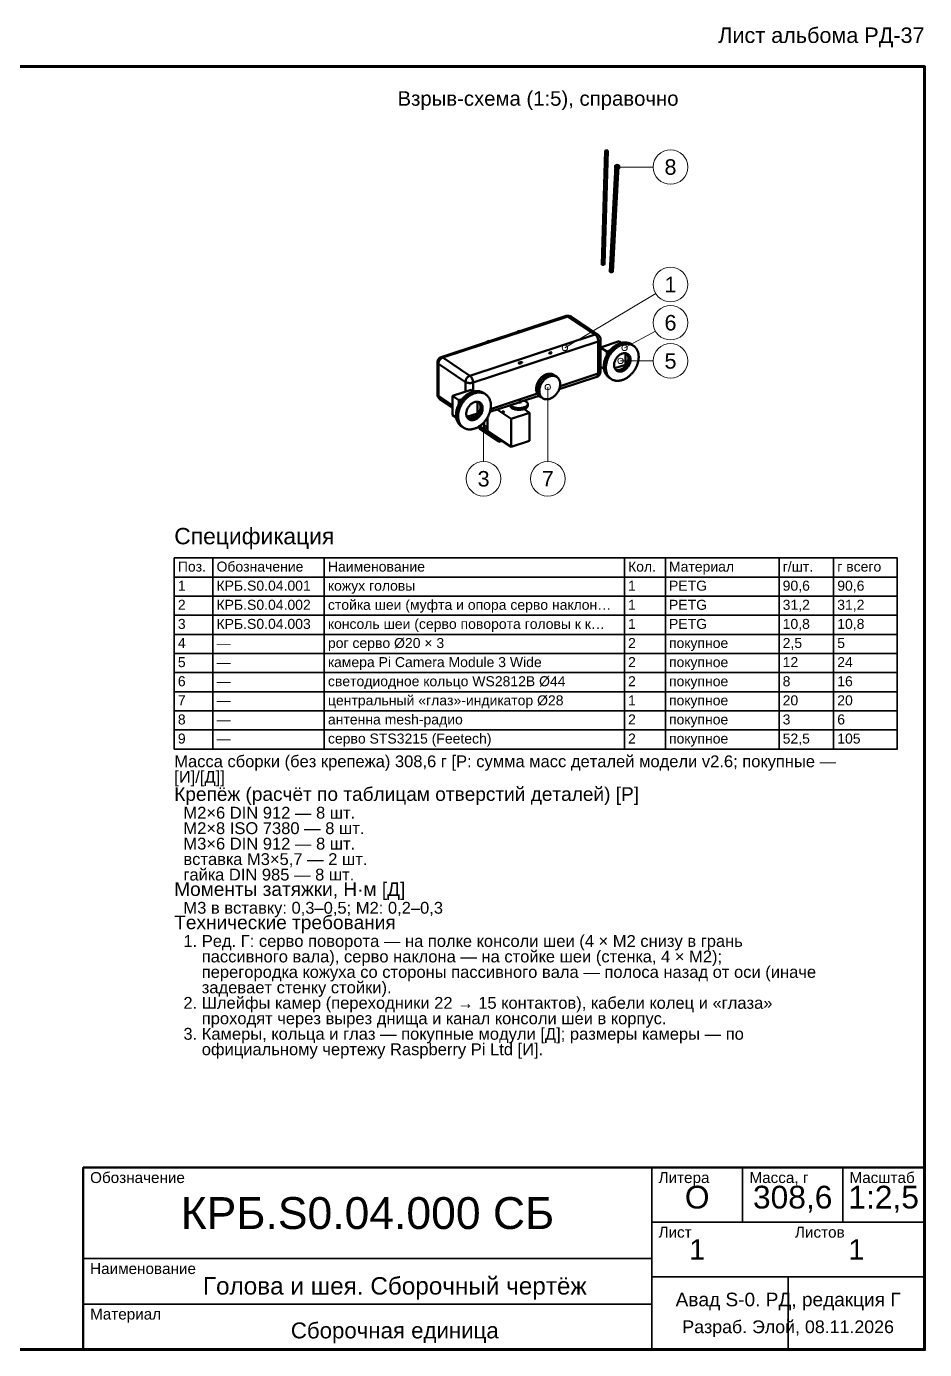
# Model space of a CAD drawing. Header units: millimetres. Extents: x 50 to 1038, y 12 to 742.
# Drawn here: x 544 to 1038, y 12 to 740 of the extents above; entities that cross this region are included whole.
import ezdxf
from ezdxf.enums import TextEntityAlignment as Align

# ---------------------------------------------------------------- set-up
doc = ezdxf.new("R2010")
doc.units = ezdxf.units.MM
doc.header["$LTSCALE"] = 2.5
for name, color, linetype, lineweight in [('КОНТУР', 7, 'Continuous', 50), ('РАЗМЕРЫ', 5, 'Continuous', 18), ('РАМКА', 7, 'Continuous', 70), ('ТАБЛИЦА', 7, 'Continuous', 35), ('ТЕКСТ', 7, 'Continuous', 25)]:
    doc.layers.add(name, color=color, linetype=linetype, lineweight=lineweight)
doc.styles.add('GOST', font='arial.ttf')

msp = doc.modelspace()

# ---------------------------------------------------------------- linework, layer by layer
at = {"layer": 'КОНТУР'}
for p, q in [((860.07, 608.62), (861.95, 671.17)), ((861.31, 608.55), (863.19, 671.1)), ((861.46, 608.86), (863.34, 671.41)), ((862.1, 671.49), (861.95, 671.17)), ((863.19, 671.1), (861.95, 671.17)), ((863.34, 671.41), (862.1, 671.49)), ((863.34, 671.41), (863.19, 671.1)), ((864.44, 604.67), (867.64, 663.06)), ((865.54, 604.39), (868.74, 662.79)), ((866.13, 604.79), (869.33, 663.18)), ((868.23, 663.46), (867.64, 663.06)), ((868.74, 662.79), (867.64, 663.06)), ((869.33, 663.18), (868.23, 663.46)), ((869.33, 663.18), (868.74, 662.79)), ((861.31, 608.55), (860.07, 608.62)), ((861.46, 608.86), (861.31, 608.55)), ((865.54, 604.39), (864.44, 604.67)), ((866.13, 604.79), (865.54, 604.39)), ((771.73, 557.84), (840.54, 580.46)), ((772.67, 557.64), (841.47, 580.26)), ((841.47, 580.26), (856.39, 570.26)), ((843.14, 580.1), (858.06, 570.1)), ((787.58, 547.64), (856.39, 570.26)), ((813.71, 571.91), (814.73, 572.24)), ((813.71, 571.91), (813.97, 571.73)), ((813.71, 571.64), (813.71, 571.91)), ((814.73, 572.24), (815, 572.06)), ((859.39, 563.23), (859.39, 567.61)), ((789.3, 543.84), (858.11, 566.46)), ((797.04, 566.43), (798.06, 566.76)), ((797.04, 566.43), (797.3, 566.25)), ((797.04, 566.16), (797.04, 566.43)), ((797.12, 566.24), (797.12, 566.19)), ((797.12, 566.24), (797.17, 566.2)), ((798.06, 566.76), (798.33, 566.58)), ((831.04, 560.29), (832.06, 560.62)), ((831.04, 560.29), (831.32, 560.1)), ((831.32, 560.1), (832.34, 560.44)), ((831.32, 559.67), (831.32, 560.1)), ((831.32, 559.67), (832.34, 560.01)), ((832.06, 560.62), (832.34, 560.44)), ((832.34, 560.01), (832.34, 560.44)), ((858.11, 548.8), (858.11, 566.46)), ((859.33, 563.21), (869.57, 566.58)), ((859.33, 552.62), (859.33, 563.21)), ((859.33, 563.21), (862.77, 560.91)), ((862.77, 560.91), (864.56, 561.49)), ((862.77, 558.84), (862.77, 560.91)), ((869.57, 566.58), (870.92, 565.67)), ((873.01, 553.68), (873.01, 560.04)), ((876.3, 564.89), (876.88, 564.5)), ((877.45, 564.12), (876.88, 564.5)), ((769.67, 537.33), (769.67, 554.99)), ((770.21, 536.52), (770.21, 554.18)), ((770.21, 554.18), (785.12, 544.18)), ((772.67, 557.64), (787.58, 547.64)), ((814.35, 554.57), (814.47, 554.61)), ((814.37, 554.81), (815.39, 555.14)), ((814.37, 554.81), (814.65, 554.62)), ((814.44, 554.36), (814.56, 554.4)), ((814.47, 554.61), (814.56, 554.54)), ((814.56, 554.54), (814.56, 554.4)), ((814.65, 554.62), (815.67, 554.96)), ((814.65, 554.19), (814.65, 554.62)), ((814.65, 554.19), (815.67, 554.53)), ((815.39, 555.14), (815.67, 554.96)), ((815.63, 554.99), (816.23, 555.18)), ((815.67, 554.77), (816.32, 554.98)), ((815.67, 554.53), (815.67, 554.96)), ((859.33, 552.62), (861.28, 551.31)), ((859.39, 549.95), (859.39, 552.58)), ((867.16, 551.75), (873.01, 553.68)), ((833.62, 548.09), (834.48, 547.52)), ((835.34, 546.94), (834.48, 547.52)), ((836.67, 540.31), (857.32, 547.1)), ((837.09, 541.89), (858.11, 548.8)), ((864.05, 546.61), (864.63, 546.23)), ((865.2, 545.85), (864.63, 546.23)), ((778.07, 536.5), (788.31, 539.87)), ((785.12, 538.82), (785.12, 544.18)), ((788.31, 539.87), (789.66, 538.96)), ((789.3, 539.2), (789.3, 543.84)), ((795.04, 538.17), (795.62, 537.79)), ((770.21, 536.52), (778.07, 531.25)), ((770.99, 534.84), (778.07, 530.1)), ((778.07, 525.91), (778.07, 536.5)), ((778.07, 536.5), (781.51, 534.19)), ((781.51, 534.19), (783.3, 534.78)), ((781.51, 532.13), (781.51, 534.19)), ((791.75, 526.96), (791.75, 533.33)), ((796.19, 537.41), (795.62, 537.79)), ((798.55, 527.78), (814.38, 532.99)), ((798.91, 529.34), (824.62, 537.79)), ((809.73, 531.19), (809.73, 531.46)), ((814.35, 533.02), (814.47, 533.06)), ((814.37, 533), (814.65, 532.81)), ((814.44, 533.1), (814.56, 533.14)), ((814.47, 533.06), (814.56, 533)), ((814.56, 533.14), (814.56, 533)), ((814.65, 533.24), (815.67, 533.58)), ((814.65, 532.81), (814.65, 533.24)), ((814.65, 532.81), (815.67, 533.15)), ((815.67, 533.41), (825.56, 536.66)), ((815.67, 533.51), (816.32, 533.72)), ((815.67, 533.46), (816.23, 533.64)), ((815.67, 533.15), (815.67, 533.58)), ((816.18, 533.67), (816.23, 533.64)), ((819.33, 531.19), (819.33, 532.08)), ((825.82, 536.47), (826.68, 535.89)), ((827.55, 535.31), (826.68, 535.89)), ((778.07, 525.91), (780.02, 524.6)), ((785.9, 525.04), (791.75, 526.96)), ((788.52, 524.48), (790.78, 525.23)), ((791.75, 526.99), (792.47, 527.22)), ((797.24, 517.21), (797.24, 524.76)), ((810.21, 523.97), (802.56, 529.1)), ((810.21, 523.97), (820.34, 527.29)), ((810.21, 508.51), (810.21, 523.97)), ((820.34, 527.29), (817.28, 529.35)), ((820.34, 511.84), (820.34, 527.29)), ((782.79, 519.9), (783.37, 519.52)), ((783.94, 519.13), (783.37, 519.52)), ((792.86, 519.49), (793.35, 519.65)), ((792.86, 518.39), (792.86, 519.49)), ((792.86, 519.49), (803.49, 512.36)), ((792.86, 518.39), (803.49, 511.26)), ((793.35, 519.65), (793.35, 520.3)), ((793.35, 519.65), (795.34, 518.31)), ((795.34, 518.31), (795.34, 522.13)), ((795.34, 518.31), (797.24, 518.94)), ((810.21, 508.51), (797.24, 517.21)), ((803.49, 512.36), (804.15, 512.58)), ((803.49, 511.26), (803.49, 512.36)), ((803.49, 511.26), (805.26, 511.84)), ((810.21, 508.51), (820.34, 511.84))]:
    msp.add_line(p, q, dxfattribs=at)
for points in [[(840.54, 580.46), (840.66, 580.49), (840.78, 580.5), (840.9, 580.49), (841.03, 580.47), (841.14, 580.43), (841.26, 580.38), (841.37, 580.33), (841.47, 580.26)], [(843.14, 580.1), (842.96, 580.21), (842.76, 580.29), (842.55, 580.35), (842.33, 580.37), (842.11, 580.38), (841.9, 580.36), (841.68, 580.32), (841.47, 580.26)], [(858.06, 570.1), (857.87, 570.21), (857.67, 570.29), (857.46, 570.35), (857.24, 570.38), (857.03, 570.38), (856.81, 570.36), (856.6, 570.32), (856.39, 570.26)], [(858.11, 566.46), (858.09, 566.89), (858.03, 567.32), (857.93, 567.74), (857.81, 568.15), (857.66, 568.55), (857.47, 568.94), (857.26, 569.31), (857.01, 569.67), (856.72, 569.99), (856.39, 570.26)], [(859.39, 567.61), (859.35, 567.39), (859.25, 567.18), (859.1, 567.01), (858.92, 566.86), (858.73, 566.73), (858.53, 566.63), (858.32, 566.54), (858.11, 566.46)], [(831.04, 560.29), (831.08, 560.21), (831.12, 560.13), (831.15, 560.06), (831.19, 559.98), (831.22, 559.9), (831.25, 559.83), (831.29, 559.75), (831.32, 559.67)], [(876.3, 564.89), (875.96, 565.1), (875.61, 565.29), (875.24, 565.45), (874.87, 565.59), (874.48, 565.7), (874.09, 565.79), (873.69, 565.85), (873.29, 565.89), (872.89, 565.9), (872.49, 565.9), (872.09, 565.87), (871.69, 565.82), (871.3, 565.76), (870.91, 565.67), (870.52, 565.57), (870.13, 565.45), (869.76, 565.31), (869.38, 565.16), (869.02, 565), (868.66, 564.82), (868.3, 564.63), (867.96, 564.43), (867.62, 564.22), (867.28, 564), (866.96, 563.76), (866.64, 563.52), (866.33, 563.27), (866.02, 563), (865.73, 562.73), (865.44, 562.45), (865.16, 562.17), (864.89, 561.87), (864.62, 561.57), (864.37, 561.26), (864.12, 560.95), (863.88, 560.63), (863.65, 560.3), (863.43, 559.96), (863.21, 559.62), (863.01, 559.28), (862.81, 558.93), (862.63, 558.57), (862.45, 558.21), (862.29, 557.85), (862.13, 557.48), (861.99, 557.1), (861.85, 556.72), (861.73, 556.34), (861.62, 555.96), (861.51, 555.57), (861.43, 555.18), (861.35, 554.78), (861.29, 554.39), (861.23, 553.99), (861.2, 553.59), (861.18, 553.19), (861.17, 552.79)], [(876.88, 564.5), (876.54, 564.71), (876.18, 564.9), (875.82, 565.06), (875.44, 565.2), (875.05, 565.31), (874.66, 565.4), (874.27, 565.46), (873.87, 565.5), (873.47, 565.52), (873.07, 565.51), (872.67, 565.49), (872.27, 565.44), (871.87, 565.37), (871.48, 565.29), (871.09, 565.18), (870.71, 565.06), (870.33, 564.93), (869.96, 564.78), (869.59, 564.62), (869.23, 564.44), (868.88, 564.25), (868.53, 564.05), (868.19, 563.84), (867.86, 563.61), (867.53, 563.38), (867.21, 563.13), (866.9, 562.88), (866.6, 562.62), (866.3, 562.35), (866.01, 562.07), (865.73, 561.78), (865.46, 561.49), (865.2, 561.19), (864.94, 560.88), (864.69, 560.56), (864.45, 560.24), (864.22, 559.91), (864, 559.58), (863.79, 559.24), (863.58, 558.89), (863.39, 558.54), (863.2, 558.19), (863.03, 557.83), (862.86, 557.46), (862.71, 557.09), (862.56, 556.72), (862.43, 556.34), (862.3, 555.96), (862.19, 555.57), (862.09, 555.18), (862, 554.79), (861.92, 554.4), (861.86, 554), (861.81, 553.61), (861.77, 553.21), (861.75, 552.81), (861.74, 552.4)], [(877.45, 564.12), (877.11, 564.33), (876.76, 564.52), (876.39, 564.68), (876.01, 564.82), (875.63, 564.93), (875.24, 565.02), (874.84, 565.08), (874.44, 565.12), (874.04, 565.14), (873.64, 565.13), (873.24, 565.1), (872.84, 565.05), (872.44, 564.99), (872.05, 564.9), (871.67, 564.8), (871.28, 564.68), (870.9, 564.54), (870.53, 564.4), (870.17, 564.23), (869.81, 564.06), (869.45, 563.87), (869.1, 563.66), (868.76, 563.45), (868.43, 563.23), (868.11, 562.99), (867.79, 562.75), (867.48, 562.5), (867.17, 562.24), (866.88, 561.96), (866.59, 561.69), (866.31, 561.4), (866.03, 561.1), (865.77, 560.8), (865.51, 560.49), (865.27, 560.18), (865.03, 559.86), (864.8, 559.53), (864.57, 559.19), (864.36, 558.85), (864.16, 558.51), (863.96, 558.16), (863.78, 557.8), (863.6, 557.44), (863.43, 557.08), (863.28, 556.71), (863.13, 556.33), (863, 555.95), (862.87, 555.57), (862.76, 555.19), (862.66, 554.8), (862.57, 554.41), (862.5, 554.01), (862.43, 553.62), (862.38, 553.22), (862.35, 552.82), (862.32, 552.42), (862.32, 552.02)], [(865.2, 545.85), (865.54, 545.63), (865.9, 545.44), (866.27, 545.28), (866.65, 545.14), (867.04, 545.03), (867.44, 544.94), (867.84, 544.88), (868.24, 544.84), (868.65, 544.83), (869.05, 544.84), (869.45, 544.87), (869.86, 544.92), (870.25, 544.99), (870.65, 545.07), (871.04, 545.18), (871.43, 545.3), (871.81, 545.44), (872.18, 545.59), (872.55, 545.76), (872.91, 545.94), (873.27, 546.14), (873.62, 546.34), (873.96, 546.56), (874.29, 546.79), (874.62, 547.03), (874.94, 547.27), (875.25, 547.53), (875.56, 547.8), (875.86, 548.07), (876.14, 548.36), (876.42, 548.65), (876.7, 548.95), (876.96, 549.26), (877.22, 549.57), (877.47, 549.89), (877.7, 550.22), (877.93, 550.55), (878.15, 550.89), (878.37, 551.24), (878.57, 551.59), (878.76, 551.94), (878.95, 552.3), (879.12, 552.67), (879.28, 553.04), (879.44, 553.41), (879.58, 553.79), (879.71, 554.18), (879.83, 554.56), (879.94, 554.95), (880.03, 555.35), (880.12, 555.74), (880.19, 556.14), (880.25, 556.54), (880.29, 556.95), (880.32, 557.35), (880.33, 557.75), (880.33, 558.16), (880.32, 558.56), (880.28, 558.97), (880.23, 559.37), (880.17, 559.77), (880.08, 560.16), (879.97, 560.55), (879.85, 560.94), (879.7, 561.32), (879.53, 561.69), (879.35, 562.04), (879.14, 562.39), (878.91, 562.72), (878.65, 563.04), (878.38, 563.34), (878.09, 563.62), (877.78, 563.88), (877.45, 564.12)], [(866.82, 553.5), (866.84, 553.91), (866.88, 554.31), (866.95, 554.72), (867.05, 555.11), (867.17, 555.5), (867.32, 555.88), (867.48, 556.26), (867.67, 556.62), (867.88, 556.97), (868.1, 557.31), (868.34, 557.64), (868.6, 557.96), (868.88, 558.26), (869.17, 558.54), (869.48, 558.81), (869.81, 559.06), (870.15, 559.28), (870.5, 559.49), (870.87, 559.66), (871.25, 559.81), (871.64, 559.93), (872.04, 560.01), (872.45, 560.05), (872.85, 560.05), (873.26, 560), (873.66, 559.9), (874.03, 559.75), (874.39, 559.55)], [(867.74, 550.87), (868.13, 550.75), (868.54, 550.69), (868.95, 550.67), (869.36, 550.71), (869.76, 550.78), (870.16, 550.89), (870.55, 551.03), (870.92, 551.2), (871.28, 551.4), (871.63, 551.63), (871.96, 551.87), (872.27, 552.14), (872.57, 552.42), (872.85, 552.72), (873.12, 553.04), (873.37, 553.37), (873.6, 553.71), (873.81, 554.06), (874, 554.43), (874.17, 554.8), (874.32, 555.19), (874.44, 555.58), (874.54, 555.98), (874.62, 556.38), (874.67, 556.79), (874.68, 557.2), (874.67, 557.61), (874.62, 558.02), (874.53, 558.42), (874.41, 558.82), (874.24, 559.19), (874.03, 559.54), (873.77, 559.87)], [(769.67, 554.99), (769.68, 554.87), (769.71, 554.74), (769.77, 554.63), (769.84, 554.52), (769.92, 554.43), (770.01, 554.34), (770.1, 554.26), (770.21, 554.18)], [(772.67, 557.64), (772.29, 557.48), (771.93, 557.28), (771.61, 557.03), (771.31, 556.75), (771.04, 556.45), (770.81, 556.11), (770.6, 555.76), (770.44, 555.38), (770.31, 554.99), (770.24, 554.59), (770.21, 554.18)], [(772.67, 557.64), (772.56, 557.71), (772.45, 557.76), (772.34, 557.81), (772.22, 557.85), (772.1, 557.87), (771.97, 557.88), (771.85, 557.87), (771.73, 557.84)], [(814.35, 554.57), (814.36, 554.54), (814.37, 554.52), (814.38, 554.49), (814.39, 554.46), (814.41, 554.44), (814.42, 554.41), (814.43, 554.39), (814.44, 554.36)], [(814.37, 554.81), (814.38, 554.78), (814.4, 554.76), (814.41, 554.73), (814.42, 554.71), (814.43, 554.68), (814.45, 554.66), (814.46, 554.63), (814.47, 554.61)], [(814.56, 554.4), (814.57, 554.38), (814.58, 554.35), (814.59, 554.32), (814.61, 554.3), (814.62, 554.27), (814.63, 554.24), (814.64, 554.22), (814.65, 554.19)], [(815.85, 555.06), (815.87, 555.04), (815.88, 555.01), (815.89, 554.99), (815.91, 554.96), (815.92, 554.94), (815.93, 554.91), (815.94, 554.89), (815.95, 554.86)], [(816.23, 555.18), (816.24, 555.16), (816.25, 555.13), (816.27, 555.11), (816.28, 555.08), (816.29, 555.06), (816.3, 555.03), (816.31, 555.01), (816.32, 554.98)], [(861.17, 552.79), (861.18, 552.37), (861.2, 551.95), (861.25, 551.54), (861.31, 551.13), (861.39, 550.72), (861.49, 550.31), (861.62, 549.91), (861.76, 549.52), (861.93, 549.14), (862.12, 548.77), (862.33, 548.41), (862.56, 548.06), (862.82, 547.73), (863.1, 547.42), (863.4, 547.13), (863.71, 546.86), (864.05, 546.61)], [(868.26, 550.41), (867.91, 550.69), (867.61, 551.01), (867.36, 551.38), (867.16, 551.77), (867, 552.19), (866.9, 552.62), (866.84, 553.06), (866.82, 553.5)], [(867.99, 550.62), (868.36, 550.46), (868.76, 550.36), (869.16, 550.3), (869.57, 550.29), (869.98, 550.33), (870.38, 550.4), (870.77, 550.52), (871.15, 550.66), (871.52, 550.83), (871.88, 551.03), (872.22, 551.26), (872.55, 551.5), (872.86, 551.76), (873.15, 552.05), (873.43, 552.34), (873.7, 552.66), (873.94, 552.98), (874.17, 553.32), (874.38, 553.67), (874.57, 554.03), (874.74, 554.41), (874.88, 554.79), (875.01, 555.18), (875.11, 555.57), (875.19, 555.97), (875.24, 556.38), (875.26, 556.78), (875.25, 557.19), (875.2, 557.6), (875.12, 558), (875, 558.39), (874.83, 558.76), (874.63, 559.11), (874.38, 559.44), (874.09, 559.72)], [(874.39, 559.55), (874.71, 559.3), (874.99, 559.01), (875.23, 558.69), (875.43, 558.33), (875.59, 557.96), (875.7, 557.57), (875.78, 557.18), (875.82, 556.77), (875.83, 556.37), (875.81, 555.96), (875.76, 555.56), (875.68, 555.16), (875.58, 554.77), (875.45, 554.39), (875.3, 554.01), (875.14, 553.64), (874.95, 553.28), (874.74, 552.94), (874.51, 552.6), (874.27, 552.28), (874.01, 551.97), (873.73, 551.67), (873.44, 551.39), (873.13, 551.13), (872.81, 550.88), (872.47, 550.66), (872.12, 550.46), (871.75, 550.29), (871.38, 550.14), (870.99, 550.03), (870.59, 549.95), (870.19, 549.91), (869.78, 549.91), (869.38, 549.96), (868.99, 550.06), (868.61, 550.21), (868.26, 550.41)], [(787.58, 547.64), (787.2, 547.49), (786.85, 547.28), (786.52, 547.04), (786.22, 546.76), (785.95, 546.45), (785.72, 546.11), (785.52, 545.76), (785.35, 545.38), (785.23, 544.99), (785.15, 544.59), (785.12, 544.18)], [(787.58, 547.64), (787.91, 547.37), (788.2, 547.05), (788.45, 546.7), (788.66, 546.32), (788.85, 545.93), (789, 545.53), (789.12, 545.12), (789.22, 544.7), (789.28, 544.27), (789.3, 543.84)], [(833.62, 548.09), (833.27, 548.3), (832.91, 548.47), (832.52, 548.59), (832.13, 548.68), (831.73, 548.73), (831.32, 548.74), (830.92, 548.72), (830.52, 548.66), (830.12, 548.58), (829.74, 548.46), (829.36, 548.33), (828.98, 548.17), (828.62, 547.98), (828.27, 547.78), (827.93, 547.56), (827.61, 547.33), (827.29, 547.08), (826.98, 546.81), (826.69, 546.53), (826.41, 546.24), (826.15, 545.94), (825.89, 545.62), (825.65, 545.3), (825.43, 544.96), (825.21, 544.62), (825.02, 544.26), (824.83, 543.9), (824.67, 543.53), (824.52, 543.16), (824.38, 542.78), (824.27, 542.39), (824.17, 542), (824.09, 541.6), (824.04, 541.2), (824, 540.8), (823.99, 540.39)], [(834.48, 547.52), (834.13, 547.72), (833.77, 547.89), (833.38, 548.02), (832.99, 548.1), (832.59, 548.15), (832.18, 548.16), (831.78, 548.14), (831.38, 548.09), (830.98, 548), (830.6, 547.89), (830.22, 547.75), (829.84, 547.59), (829.48, 547.41), (829.13, 547.21), (828.79, 546.99), (828.47, 546.75), (828.15, 546.5), (827.84, 546.23), (827.55, 545.95), (827.27, 545.66), (827.01, 545.36), (826.75, 545.04), (826.51, 544.72), (826.29, 544.38), (826.07, 544.04), (825.88, 543.69), (825.69, 543.33), (825.53, 542.96), (825.38, 542.58), (825.24, 542.2), (825.13, 541.81), (825.03, 541.42), (824.95, 541.02), (824.9, 540.62), (824.86, 540.22), (824.85, 539.82)], [(835.34, 546.94), (834.99, 547.15), (834.63, 547.31), (834.24, 547.44), (833.85, 547.53), (833.45, 547.58), (833.04, 547.59), (832.64, 547.56), (832.24, 547.51), (831.84, 547.42), (831.46, 547.31), (831.08, 547.17), (830.7, 547.01), (830.34, 546.83), (829.99, 546.63), (829.65, 546.41), (829.33, 546.17), (829.01, 545.92), (828.71, 545.66), (828.41, 545.38), (828.13, 545.09), (827.87, 544.78), (827.61, 544.47), (827.37, 544.14), (827.15, 543.81), (826.93, 543.46), (826.74, 543.11), (826.55, 542.75), (826.39, 542.38), (826.24, 542.01), (826.1, 541.62), (825.99, 541.24), (825.89, 540.84), (825.81, 540.45), (825.76, 540.05), (825.72, 539.65), (825.71, 539.24)], [(827.55, 535.31), (827.89, 535.11), (828.26, 534.94), (828.65, 534.81), (829.04, 534.72), (829.45, 534.68), (829.85, 534.67), (830.26, 534.69), (830.66, 534.75), (831.06, 534.83), (831.45, 534.95), (831.83, 535.09), (832.2, 535.25), (832.56, 535.43), (832.91, 535.63), (833.25, 535.86), (833.58, 536.09), (833.9, 536.35), (834.2, 536.61), (834.49, 536.9), (834.77, 537.19), (835.04, 537.5), (835.29, 537.81), (835.53, 538.14), (835.76, 538.48), (835.97, 538.82), (836.17, 539.18), (836.35, 539.54), (836.52, 539.91), (836.66, 540.29), (836.8, 540.67), (836.91, 541.06), (837.01, 541.46), (837.08, 541.85), (837.14, 542.26), (837.17, 542.66), (837.18, 543.07), (837.16, 543.47), (837.12, 543.87), (837.05, 544.27), (836.95, 544.67), (836.82, 545.05), (836.65, 545.42), (836.46, 545.78), (836.22, 546.11), (835.96, 546.42), (835.67, 546.7), (835.34, 546.94)], [(857.32, 547.1), (857.54, 547.22), (857.72, 547.39), (857.86, 547.59), (857.96, 547.82), (858.03, 548.06), (858.07, 548.3), (858.1, 548.55), (858.11, 548.8)], [(858.11, 548.8), (858.32, 548.88), (858.53, 548.97), (858.73, 549.08), (858.92, 549.2), (859.1, 549.35), (859.25, 549.53), (859.35, 549.73), (859.39, 549.95)], [(861.74, 552.4), (861.75, 551.99), (861.78, 551.57), (861.82, 551.15), (861.88, 550.74), (861.96, 550.33), (862.07, 549.93), (862.19, 549.53), (862.33, 549.14), (862.5, 548.75), (862.69, 548.38), (862.9, 548.02), (863.13, 547.67), (863.39, 547.35), (863.67, 547.03), (863.97, 546.74), (864.29, 546.47), (864.63, 546.23)], [(862.32, 552.02), (862.32, 551.6), (862.35, 551.19), (862.39, 550.77), (862.46, 550.36), (862.54, 549.95), (862.64, 549.54), (862.76, 549.14), (862.91, 548.75), (863.07, 548.37), (863.26, 548), (863.47, 547.64), (863.71, 547.29), (863.96, 546.96), (864.24, 546.65), (864.54, 546.36), (864.86, 546.09), (865.2, 545.85)], [(795.04, 538.17), (794.7, 538.39), (794.35, 538.57), (793.98, 538.74), (793.61, 538.87), (793.22, 538.99), (792.83, 539.07), (792.43, 539.14), (792.03, 539.18), (791.63, 539.19), (791.23, 539.19), (790.83, 539.16), (790.43, 539.11), (790.04, 539.04), (789.65, 538.96), (789.26, 538.86), (788.87, 538.74), (788.5, 538.6), (788.12, 538.45), (787.76, 538.29), (787.4, 538.11), (787.04, 537.92), (786.7, 537.72), (786.36, 537.51), (786.02, 537.28), (785.7, 537.05), (785.38, 536.81), (785.07, 536.55), (784.76, 536.29), (784.47, 536.02), (784.18, 535.74), (783.9, 535.46), (783.63, 535.16), (783.36, 534.86), (783.11, 534.55), (782.86, 534.23), (782.62, 533.91), (782.39, 533.58), (782.17, 533.25), (781.95, 532.91), (781.75, 532.57), (781.55, 532.21), (781.37, 531.86), (781.19, 531.5), (781.03, 531.13), (780.87, 530.76), (780.73, 530.39), (780.59, 530.01), (780.47, 529.63), (780.36, 529.24), (780.25, 528.86), (780.17, 528.47), (780.09, 528.07), (780.03, 527.68), (779.97, 527.28), (779.94, 526.88), (779.92, 526.48), (779.91, 526.08)], [(795.62, 537.79), (795.28, 538), (794.92, 538.19), (794.56, 538.35), (794.18, 538.49), (793.79, 538.6), (793.4, 538.69), (793.01, 538.75), (792.61, 538.79), (792.21, 538.81), (791.81, 538.8), (791.41, 538.77), (791.01, 538.73), (790.61, 538.66), (790.22, 538.57), (789.83, 538.47), (789.45, 538.35), (789.07, 538.22), (788.7, 538.07), (788.33, 537.9), (787.97, 537.73), (787.62, 537.54), (787.27, 537.34), (786.93, 537.12), (786.6, 536.9), (786.27, 536.67), (785.95, 536.42), (785.64, 536.17), (785.34, 535.91), (785.04, 535.64), (784.75, 535.36), (784.47, 535.07), (784.2, 534.78), (783.94, 534.47), (783.68, 534.17), (783.43, 533.85), (783.19, 533.53), (782.96, 533.2), (782.74, 532.87), (782.53, 532.53), (782.32, 532.18), (782.13, 531.83), (781.94, 531.47), (781.77, 531.11), (781.6, 530.75), (781.45, 530.38), (781.3, 530), (781.17, 529.63), (781.04, 529.25), (780.93, 528.86), (780.83, 528.47), (780.74, 528.08), (780.66, 527.69), (780.6, 527.29), (780.55, 526.89), (780.51, 526.49), (780.49, 526.09), (780.48, 525.69)], [(796.19, 537.41), (795.85, 537.62), (795.5, 537.8), (795.13, 537.97), (794.75, 538.11), (794.37, 538.22), (793.98, 538.3), (793.58, 538.37), (793.18, 538.41), (792.78, 538.42), (792.38, 538.42), (791.98, 538.39), (791.58, 538.34), (791.18, 538.27), (790.79, 538.19), (790.41, 538.09), (790.02, 537.97), (789.64, 537.83), (789.27, 537.68), (788.91, 537.52), (788.55, 537.34), (788.19, 537.15), (787.84, 536.95), (787.5, 536.74), (787.17, 536.52), (786.85, 536.28), (786.53, 536.04), (786.22, 535.78), (785.91, 535.52), (785.62, 535.25), (785.33, 534.97), (785.05, 534.69), (784.77, 534.39), (784.51, 534.09), (784.25, 533.78), (784.01, 533.47), (783.77, 533.14), (783.54, 532.82), (783.31, 532.48), (783.1, 532.14), (782.9, 531.8), (782.7, 531.45), (782.52, 531.09), (782.34, 530.73), (782.17, 530.36), (782.02, 529.99), (781.87, 529.62), (781.74, 529.24), (781.61, 528.86), (781.5, 528.48), (781.4, 528.09), (781.31, 527.7), (781.24, 527.3), (781.17, 526.91), (781.12, 526.51), (781.09, 526.11), (781.06, 525.71), (781.06, 525.31)], [(789.3, 543.84), (788.88, 543.72), (788.46, 543.65), (788.03, 543.6), (787.6, 543.58), (787.17, 543.6), (786.74, 543.64), (786.32, 543.71), (785.9, 543.82), (785.5, 543.98), (785.12, 544.18)], [(823.99, 540.39), (824, 539.98), (824.04, 539.58), (824.11, 539.17), (824.21, 538.77), (824.34, 538.38), (824.5, 538.01), (824.7, 537.65), (824.93, 537.31), (825.2, 537), (825.5, 536.71), (825.82, 536.47)], [(824.85, 539.82), (824.86, 539.41), (824.9, 539), (824.97, 538.59), (825.07, 538.2), (825.2, 537.81), (825.36, 537.43), (825.56, 537.07), (825.79, 536.73), (826.06, 536.42), (826.36, 536.14), (826.68, 535.89)], [(825.71, 539.24), (825.72, 538.83), (825.76, 538.42), (825.83, 538.02), (825.93, 537.62), (826.06, 537.23), (826.22, 536.85), (826.42, 536.49), (826.65, 536.15), (826.92, 535.84), (827.22, 535.56), (827.55, 535.31)], [(769.67, 537.33), (769.68, 537.21), (769.71, 537.08), (769.77, 536.97), (769.84, 536.86), (769.92, 536.77), (770.01, 536.68), (770.1, 536.6), (770.21, 536.52)], [(770.99, 534.84), (770.8, 534.99), (770.64, 535.17), (770.5, 535.37), (770.39, 535.58), (770.31, 535.81), (770.25, 536.04), (770.22, 536.28), (770.21, 536.52)], [(783.94, 519.13), (784.28, 518.92), (784.64, 518.73), (785.01, 518.57), (785.39, 518.43), (785.78, 518.32), (786.18, 518.23), (786.58, 518.17), (786.98, 518.13), (787.39, 518.12), (787.79, 518.12), (788.19, 518.15), (788.6, 518.2), (789, 518.27), (789.39, 518.36), (789.78, 518.47), (790.17, 518.59), (790.55, 518.73), (790.92, 518.88), (791.29, 519.05), (791.65, 519.23), (792.01, 519.42), (792.36, 519.63), (792.7, 519.85), (793.03, 520.07), (793.36, 520.31), (793.68, 520.56), (793.99, 520.82), (794.3, 521.09), (794.6, 521.36), (794.88, 521.65), (795.16, 521.94), (795.44, 522.24), (795.7, 522.54), (795.96, 522.86), (796.21, 523.18), (796.44, 523.51), (796.67, 523.84), (796.9, 524.18), (797.11, 524.52), (797.31, 524.87), (797.5, 525.23), (797.69, 525.59), (797.86, 525.96), (798.02, 526.33), (798.18, 526.7), (798.32, 527.08), (798.45, 527.46), (798.57, 527.85), (798.68, 528.24), (798.77, 528.63), (798.86, 529.03), (798.93, 529.43), (798.99, 529.83), (799.03, 530.23), (799.06, 530.64), (799.07, 531.04), (799.07, 531.45), (799.06, 531.85), (799.02, 532.25), (798.97, 532.66), (798.91, 533.06), (798.82, 533.45), (798.71, 533.84), (798.59, 534.23), (798.44, 534.6), (798.27, 534.97), (798.09, 535.33), (797.88, 535.68), (797.65, 536.01), (797.39, 536.33), (797.12, 536.63), (796.83, 536.91), (796.52, 537.17), (796.19, 537.41)], [(785.56, 526.79), (785.58, 527.2), (785.62, 527.6), (785.69, 528), (785.79, 528.4), (785.91, 528.79), (786.06, 529.17), (786.22, 529.54), (786.41, 529.91), (786.62, 530.26), (786.84, 530.6), (787.08, 530.93), (787.34, 531.24), (787.62, 531.54), (787.91, 531.83), (788.22, 532.1), (788.55, 532.34), (788.89, 532.57), (789.24, 532.77), (789.61, 532.95), (789.99, 533.1), (790.38, 533.22), (790.78, 533.3), (791.19, 533.34), (791.59, 533.34), (792, 533.29), (792.4, 533.19), (792.77, 533.04), (793.13, 532.84)], [(786.48, 524.16), (786.87, 524.04), (787.28, 523.98), (787.69, 523.96), (788.1, 523.99), (788.5, 524.07), (788.9, 524.18), (789.29, 524.32), (789.66, 524.49), (790.02, 524.69), (790.37, 524.92), (790.7, 525.16), (791.01, 525.43), (791.31, 525.71), (791.59, 526.01), (791.86, 526.32), (792.11, 526.65), (792.34, 527), (792.55, 527.35), (792.74, 527.71), (792.91, 528.09), (793.06, 528.47), (793.18, 528.87), (793.28, 529.26), (793.36, 529.67), (793.41, 530.08), (793.42, 530.49), (793.41, 530.9), (793.36, 531.31), (793.27, 531.71), (793.15, 532.1), (792.98, 532.48), (792.77, 532.83), (792.51, 533.15)], [(786.73, 523.91), (787.1, 523.75), (787.5, 523.64), (787.9, 523.59), (788.31, 523.58), (788.72, 523.62), (789.12, 523.69), (789.51, 523.8), (789.89, 523.95), (790.26, 524.12), (790.62, 524.32), (790.96, 524.54), (791.29, 524.79), (791.6, 525.05), (791.89, 525.33), (792.17, 525.63), (792.44, 525.94), (792.68, 526.27), (792.91, 526.61), (793.12, 526.96), (793.31, 527.32), (793.48, 527.69), (793.62, 528.07), (793.75, 528.46), (793.85, 528.86), (793.93, 529.26), (793.98, 529.66), (794, 530.07), (793.99, 530.48), (793.94, 530.89), (793.86, 531.29), (793.74, 531.68), (793.57, 532.05), (793.37, 532.4), (793.12, 532.73), (792.83, 533.01)], [(793.13, 532.84), (793.45, 532.59), (793.73, 532.3), (793.97, 531.97), (794.17, 531.62), (794.33, 531.25), (794.44, 530.86), (794.52, 530.46), (794.56, 530.06), (794.57, 529.66), (794.55, 529.25), (794.5, 528.85), (794.42, 528.45), (794.32, 528.06), (794.19, 527.68), (794.04, 527.3), (793.88, 526.93), (793.69, 526.57), (793.48, 526.22), (793.25, 525.89), (793.01, 525.56), (792.75, 525.25), (792.48, 524.96), (792.18, 524.68), (791.87, 524.42), (791.55, 524.17), (791.21, 523.95), (790.86, 523.75), (790.49, 523.58), (790.12, 523.43), (789.73, 523.32), (789.33, 523.24), (788.93, 523.2), (788.52, 523.2), (788.12, 523.25), (787.73, 523.35), (787.35, 523.5), (787, 523.7)], [(809.73, 531.19), (809.8, 530.79), (810, 530.44), (810.28, 530.14), (810.61, 529.89), (810.96, 529.69), (811.33, 529.51), (811.71, 529.37), (812.1, 529.25), (812.5, 529.15), (812.9, 529.07), (813.31, 529.01), (813.71, 528.97), (814.12, 528.95), (814.53, 528.94), (814.94, 528.95), (815.34, 528.97), (815.75, 529.01), (816.16, 529.07), (816.56, 529.15), (816.95, 529.25), (817.34, 529.37), (817.73, 529.51), (818.1, 529.69), (818.45, 529.89), (818.77, 530.14), (819.05, 530.44), (819.25, 530.79), (819.33, 531.19)], [(809.88, 531.51), (810.12, 531.18), (810.42, 530.91), (810.75, 530.69), (811.1, 530.5), (811.47, 530.34), (811.85, 530.21), (812.24, 530.1), (812.63, 530.01), (813.02, 529.94), (813.42, 529.88), (813.82, 529.85), (814.22, 529.83), (814.63, 529.82), (815.03, 529.84), (815.43, 529.86), (815.83, 529.91), (816.22, 529.97), (816.62, 530.05), (817.01, 530.15), (817.39, 530.27), (817.77, 530.41), (818.13, 530.59), (818.47, 530.79), (818.79, 531.04), (819.06, 531.33), (819.25, 531.68), (819.33, 532.08)], [(814.44, 533.1), (814.43, 533.09), (814.42, 533.08), (814.41, 533.07), (814.39, 533.06), (814.38, 533.05), (814.37, 533.04), (814.36, 533.03), (814.35, 533.02)], [(814.47, 533.06), (814.46, 533.05), (814.45, 533.04), (814.43, 533.04), (814.42, 533.03), (814.41, 533.02), (814.4, 533.01), (814.38, 533), (814.37, 533)], [(814.65, 533.24), (814.64, 533.23), (814.63, 533.21), (814.62, 533.2), (814.61, 533.19), (814.6, 533.18), (814.58, 533.17), (814.57, 533.15), (814.56, 533.14)], [(816.32, 533.72), (816.31, 533.71), (816.3, 533.7), (816.29, 533.69), (816.28, 533.68), (816.27, 533.67), (816.25, 533.66), (816.24, 533.65), (816.23, 533.64)], [(818.46, 533.37), (818.32, 533.46), (818.18, 533.54), (818.03, 533.62), (817.88, 533.69), (817.72, 533.76), (817.57, 533.82), (817.41, 533.88), (817.26, 533.93)], [(819.33, 532.08), (819.31, 532.28), (819.25, 532.47), (819.17, 532.66), (819.06, 532.83), (818.93, 532.98), (818.78, 533.12), (818.62, 533.25), (818.46, 533.37)], [(779.91, 526.08), (779.92, 525.66), (779.94, 525.24), (779.99, 524.83), (780.05, 524.41), (780.13, 524), (780.23, 523.6), (780.36, 523.2), (780.5, 522.81), (780.67, 522.43), (780.86, 522.05), (781.07, 521.69), (781.3, 521.35), (781.56, 521.02), (781.84, 520.71), (782.14, 520.42), (782.45, 520.15), (782.79, 519.9)], [(780.48, 525.69), (780.49, 525.27), (780.52, 524.86), (780.56, 524.44), (780.62, 524.03), (780.7, 523.62), (780.81, 523.21), (780.93, 522.82), (781.07, 522.42), (781.24, 522.04), (781.43, 521.67), (781.64, 521.31), (781.87, 520.96), (782.13, 520.63), (782.41, 520.32), (782.71, 520.03), (783.03, 519.76), (783.37, 519.52)], [(781.06, 525.31), (781.06, 524.89), (781.09, 524.47), (781.13, 524.06), (781.2, 523.64), (781.28, 523.24), (781.38, 522.83), (781.5, 522.43), (781.65, 522.04), (781.81, 521.66), (782, 521.28), (782.21, 520.92), (782.45, 520.58), (782.7, 520.25), (782.98, 519.94), (783.28, 519.65), (783.6, 519.38), (783.94, 519.13)], [(787, 523.7), (786.65, 523.98), (786.35, 524.3), (786.1, 524.66), (785.9, 525.06), (785.74, 525.47), (785.64, 525.91), (785.58, 526.35), (785.56, 526.79)], [(788.52, 524.48), (788.73, 524.6), (788.91, 524.76), (789.05, 524.97), (789.15, 525.19), (789.22, 525.43), (789.26, 525.67), (789.29, 525.91), (789.3, 526.16)], [(806.21, 527.93), (806.09, 527.98), (805.97, 528.01), (805.84, 528.02), (805.71, 528.02), (805.59, 528), (805.46, 527.97), (805.36, 527.9), (805.3, 527.79)], [(805.3, 527.79), (805.37, 527.67), (805.5, 527.6), (805.65, 527.57), (805.8, 527.56), (805.95, 527.57), (806.09, 527.6), (806.22, 527.67), (806.3, 527.79)], [(806.3, 527.79), (806.3, 527.81), (806.29, 527.83), (806.28, 527.85), (806.27, 527.87), (806.26, 527.88), (806.24, 527.9), (806.22, 527.91), (806.21, 527.93)]]:
    msp.add_lwpolyline(points, dxfattribs=at)
for centre, start, end in [((841.47, 577.61), 56.15914, 108.19712), ((856.39, 567.61), 0, 56.15914), ((772.67, 554.99), 108.19712, 180), ((856.39, 549.95), 288.19712, 0), ((772.67, 537.33), 180, 236.15914), ((787.58, 527.33), 239.30226, 288.19712)]:
    msp.add_arc(centre, 3, start, end, dxfattribs=at)
at = {"layer": 'РАЗМЕРЫ'}
for p, q in [((868.51, 662.33), (888.33, 662.33)), ((839.76, 562.95), (889.69, 592.88)), ((872.57, 562.95), (889.5, 572.21)), ((870.38, 555.77), (888.33, 555.77)), ((830.38, 541.39), (830.38, 500.51)), ((795.07, 519.2), (795.07, 500.51))]:
    msp.add_line(p, q, dxfattribs=at)
for centre, radius in [((897.83, 662.33), 9.5), ((868.51, 662.33), 1.5), ((897.83, 597.77), 9.5), ((897.83, 576.77), 9.5), ((839.76, 562.95), 1.5), ((872.57, 562.95), 1.5), ((897.83, 555.77), 9.5), ((870.38, 555.77), 1.5), ((830.38, 541.39), 1.5), ((795.07, 519.2), 1.5), ((795.07, 491.01), 9.5), ((830.38, 491.01), 9.5)]:
    msp.add_circle(centre, radius, dxfattribs=at)
at = {"layer": 'РАМКА', "lineweight": 70}
msp.add_lwpolyline([(50, 12.5), (1037.5, 12.5), (1037.5, 717.5), (50, 717.5), (50, 12.5)], dxfattribs=at)
at = {"layer": 'ТАБЛИЦА'}
for p, q in [((646.25, 447.5), (646.25, 342.5)), ((707.5, 447.5), (707.5, 342.5)), ((872.5, 447.5), (872.5, 342.5)), ((895, 447.5), (895, 342.5)), ((957.5, 447.5), (957.5, 342.5)), ((987.5, 447.5), (987.5, 342.5)), ((625, 437), (1022.5, 437)), ((625, 426.5), (1022.5, 426.5)), ((625, 416), (1022.5, 416)), ((625, 405.5), (1022.5, 405.5)), ((625, 395), (1022.5, 395)), ((625, 384.5), (1022.5, 384.5)), ((625, 374), (1022.5, 374)), ((625, 363.5), (1022.5, 363.5)), ((625, 353), (1022.5, 353)), ((887.5, 12.5), (887.5, 112.5)), ((937.5, 82.5), (937.5, 112.5)), ((992.5, 82.5), (992.5, 112.5)), ((887.5, 82.5), (1037.5, 82.5)), ((575, 62.5), (887.5, 62.5)), ((887.5, 52.5), (1037.5, 52.5)), ((962.5, 12.5), (962.5, 52.5)), ((575, 37.5), (887.5, 37.5))]:
    msp.add_line(p, q, dxfattribs=at)
at = {"layer": 'ТАБЛИЦА', "lineweight": 35}
msp.add_lwpolyline([(625, 342.5), (1022.5, 342.5), (1022.5, 447.5), (625, 447.5), (625, 342.5)], dxfattribs=at)
at = {"layer": 'ТАБЛИЦА', "lineweight": 50}
msp.add_lwpolyline([(575, 12.5), (1037.5, 12.5), (1037.5, 112.5), (575, 112.5), (575, 12.5)], dxfattribs=at)

# ---------------------------------------------------------------- texts
at = {"layer": 'ТЕКСТ', "style": 'GOST'}
msp.add_text('Лист альбома РД-37', height=8.5, dxfattribs=at).set_placement((1037.5, 730.5), align=Align.RIGHT)
for s, height, p in [('Взрыв-схема (1:5), справочно', 8, (825, 700)), ('8', 8.5, (897.83, 662.33)), ('1', 8.5, (897.83, 597.77)), ('6', 8.5, (897.83, 576.77)), ('5', 8.5, (897.83, 555.77)), ('3', 8.5, (795.07, 491.01)), ('7', 8.5, (830.38, 491.01)), ('О', 12.5, (912.5, 96.25)), ('308,6', 12.5, (965, 96.25)), ('1:2,5', 12.5, (1015, 96.25)), ('КРБ.S0.04.000 СБ', 17.5, (731.25, 87.5)), ('1', 11.25, (912.5, 67.5)), ('1', 11.25, (1000, 67.5)), ('Голова и шея. Сборочный чертёж', 9.5588, (746.25, 47.5)), ('Авад S-0. РД, редакция Г', 7.5, (962.5, 40)), ('Сборочная единица', 8.75, (746.25, 23)), ('Разраб. Элой, 08.11.2026', 7, (962.5, 25))]:
    msp.add_text(s, height=height, dxfattribs=at).set_placement(p, align=Align.MIDDLE_CENTER)
for s, height, p in [('Спецификация', 9, (625, 455)), ('Поз.', 5.5, (627, 440)), ('Обозначение', 5.5, (648.25, 440)), ('Наименование', 5.5, (709.5, 440)), ('Кол.', 5.5, (874.5, 440)), ('Материал', 5.5, (897, 440)), ('г/шт.', 5.5, (959.5, 440)), ('г всего', 5.5, (989.5, 440)), ('1', 5.5, (627, 429.5)), ('КРБ.S0.04.001', 5.5, (648.25, 429.5)), ('кожух головы', 5.5, (709.5, 429.5)), ('1', 5.5, (874.5, 429.5)), ('PETG', 5.5, (897, 429.5)), ('90,6', 5.5, (959.5, 429.5)), ('90,6', 5.5, (989.5, 429.5)), ('2', 5.5, (627, 419)), ('КРБ.S0.04.002', 5.5, (648.25, 419)), ('стойка шеи (муфта и опора серво наклон…', 5.5, (709.5, 419)), ('1', 5.5, (874.5, 419)), ('PETG', 5.5, (897, 419)), ('31,2', 5.5, (959.5, 419)), ('31,2', 5.5, (989.5, 419)), ('3', 5.5, (627, 408.5)), ('КРБ.S0.04.003', 5.5, (648.25, 408.5)), ('консоль шеи (серво поворота головы к к…', 5.5, (709.5, 408.5)), ('1', 5.5, (874.5, 408.5)), ('PETG', 5.5, (897, 408.5)), ('10,8', 5.5, (959.5, 408.5)), ('10,8', 5.5, (989.5, 408.5)), ('4', 5.5, (627, 398)), ('—', 5.5, (648.25, 398)), ('рог серво Ø20 × 3', 5.5, (709.5, 398)), ('2', 5.5, (874.5, 398)), ('покупное', 5.5, (897, 398)), ('2,5', 5.5, (959.5, 398)), ('5', 5.5, (989.5, 398)), ('5', 5.5, (627, 387.5)), ('камера Pi Camera Module 3 Wide', 5.5, (709.5, 387.5)), ('2', 5.5, (874.5, 387.5)), ('12', 5.5, (959.5, 387.5)), ('24', 5.5, (989.5, 387.5)), ('—', 5.5, (648.25, 387.5)), ('покупное', 5.5, (897, 387.5)), ('6', 5.5, (627, 377)), ('—', 5.5, (648.25, 377)), ('светодиодное кольцо WS2812B Ø44', 5.5, (709.5, 377)), ('2', 5.5, (874.5, 377)), ('покупное', 5.5, (897, 377)), ('8', 5.5, (959.5, 377)), ('16', 5.5, (989.5, 377)), ('7', 5.5, (627, 366.5)), ('центральный «глаз»-индикатор Ø28', 5.5, (709.5, 366.5)), ('1', 5.5, (874.5, 366.5)), ('покупное', 5.5, (897, 366.5)), ('20', 5.5, (959.5, 366.5)), ('20', 5.5, (989.5, 366.5)), ('—', 5.5, (648.25, 366.5)), ('8', 5.5, (627, 356)), ('—', 5.5, (648.25, 356)), ('антенна mesh-радио', 5.5, (709.5, 356)), ('2', 5.5, (874.5, 356)), ('покупное', 5.5, (897, 356)), ('3', 5.5, (959.5, 356)), ('6', 5.5, (989.5, 356)), ('9', 5.5, (627, 345.5)), ('серво STS3215 (Feetech)', 5.5, (709.5, 345.5)), ('2', 5.5, (874.5, 345.5)), ('покупное', 5.5, (897, 345.5)), ('52,5', 5.5, (959.5, 345.5)), ('105', 5.5, (989.5, 345.5)), ('—', 5.5, (648.25, 345.5)), ('Масса сборки (без крепежа) 308,6 г [Р: сумма масс деталей модели v2.6; покупные —', 6.5, (625, 332.5)), ('[И]/[Д]]', 6.5, (625, 324)), ('Крепёж (расчёт по таблицам отверстий деталей) [Р]', 7.5, (625, 314)), ('  M2×6 DIN 912 — 8 шт.', 6.5, (625, 304.25)), ('  M2×8 ISO 7380 — 8 шт.', 6.5, (625, 295.75)), ('  M3×6 DIN 912 — 8 шт.', 6.5, (625, 287.25)), ('  вставка M3×5,7 — 2 шт.', 6.5, (625, 278.75)), ('  гайка DIN 985 — 8 шт.', 6.5, (625, 270.25)), ('Моменты затяжки, Н·м [Д]', 7.5, (625, 261.75)), ('  M3 в вставку: 0,3–0,5; M2: 0,2–0,3', 6.5, (625, 252)), ('Технические требования', 7.5, (625, 243.5)), ('  1. Ред. Г: серво поворота — на полке консоли шеи (4 × M2 снизу в грань', 6.5, (625, 233.75)), ('      пассивного вала), серво наклона — на стойке шеи (стенка, 4 × M2);', 6.5, (625, 225.25)), ('      перегородка кожуха со стороны пассивного вала — полоса назад от оси (иначе', 6.5, (625, 216.75)), ('      задевает стенку стойки).', 6.5, (625, 208.25)), ('  2. Шлейфы камер (переходники 22 → 15 контактов), кабели колец и «глаза»', 6.5, (625, 199.75)), ('      проходят через вырез днища и канал консоли шеи в корпус.', 6.5, (625, 191.25)), ('  3. Камеры, кольца и глаз — покупные модули [Д]; размеры камеры — по', 6.5, (625, 182.75)), ('      официальному чертежу Raspberry Pi Ltd [И].', 6.5, (625, 174.25)), ('Обозначение', 6, (578.75, 104)), ('Литера', 6, (891.25, 104)), ('Масса, г', 6, (941.25, 104)), ('Масштаб', 6, (996.25, 104)), ('Лист', 6, (891.25, 74)), ('Листов', 6, (966.25, 74)), ('Наименование', 6, (578.75, 54)), ('Материал', 6, (578.75, 29))]:
    msp.add_text(s, height=height, dxfattribs=at).set_placement(p)

doc.saveas('drawing.dxf')
